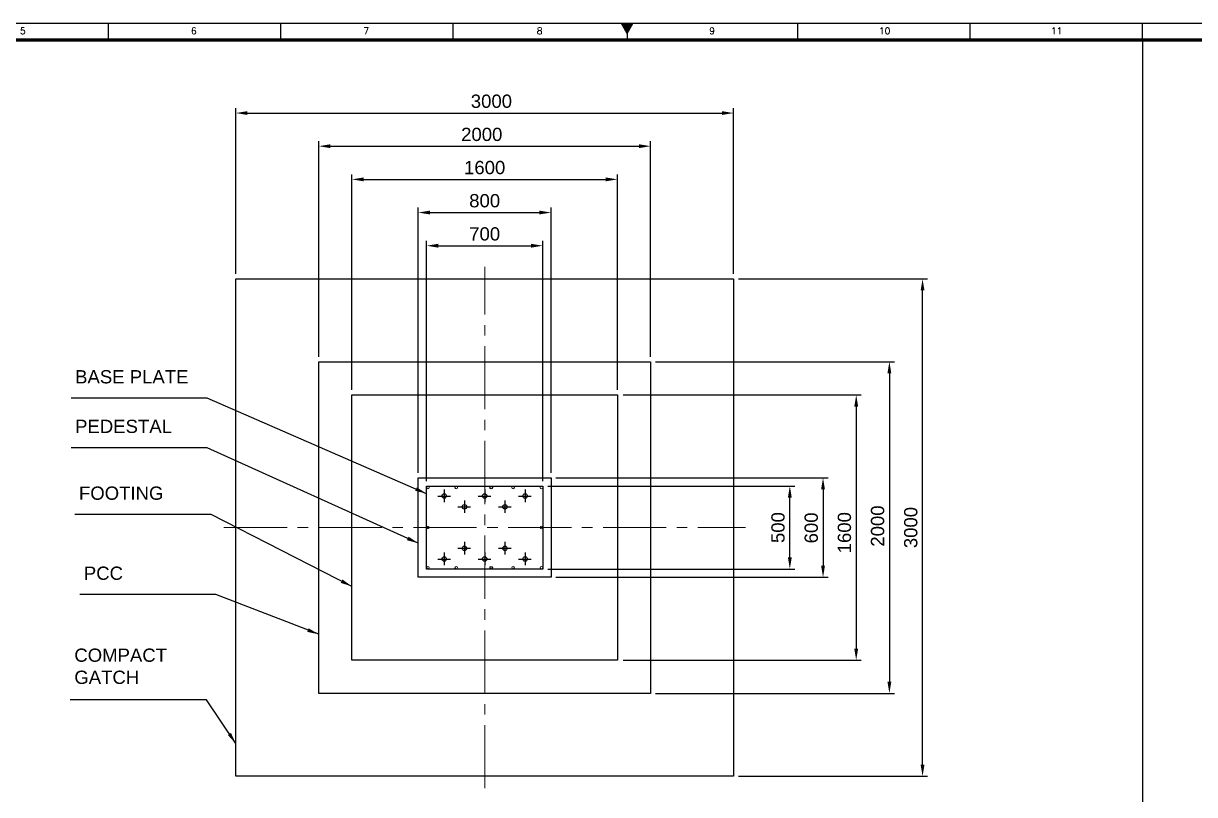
# Model space of a CAD drawing. Header units: millimetres. Extents: x -1055 to 11244, y -20673 to 2560.
# Drawn here: x 1173 to 1526.1, y 1506.3 to 1738.8 of the extents above; entities that cross this region are included whole.
import ezdxf
from ezdxf.enums import TextEntityAlignment as Align

# ---------------------------------------------------------------- set-up
doc = ezdxf.new("R2010")
doc.units = ezdxf.units.MM
doc.linetypes.add('CENTER2', pattern=[28.575, 19.05, -3.175, 3.175, -3.175])
doc.layers.add('BORDER', color=6, linetype='Continuous')
doc.styles.add('ROMANS', font='romans.shx', dxfattribs={"width": 0.8})
doc.styles.get("Standard").update_dxf_attribs({"font": 'arial.ttf'})
doc.dimstyles.new('ISO-25', dxfattribs={"dimtxt": 4, "dimasz": 3.5, "dimexe": 1.5, "dimexo": 1.5, "dimgap": 1.5, "dimtad": 1, "dimtxsty": 'Standard', "dimcen": 0, "dimadec": 0, "dimazin": 0, "dimtfac": 1, "dimtmove": 0, "dimatfit": 3, "dimfxl": 1, "dimarcsym": 0})

# ---------------------------------------------------------------- blocks, each defined once
blk = doc.blocks.new('*D27731')
at = {"color": 0, "lineweight": -2}
for p, q in [((1237.09, 1663.31), (1237.09, 1713.31)), ((1387.09, 1663.31), (1387.09, 1713.31)), ((1240.59, 1711.81), (1383.59, 1711.81))]:
    blk.add_line(p, q, dxfattribs=at)
at = {"color": 0}
for points in [[(1240.59, 1712.39), (1240.59, 1711.23), (1237.09, 1711.81)], [(1383.59, 1711.23), (1383.59, 1712.39), (1387.09, 1711.81)]]:
    blk.add_solid(points, dxfattribs=at)
at = {"layer": 'Defpoints', "color": 0}
for p in [(1387.09, 1711.81), (1237.09, 1661.81), (1387.09, 1661.81)]:
    blk.add_point(p, dxfattribs=at)
at = {"color": 0, "insert": (1314.12, 1715.35), "char_height": 4, "attachment_point": 5}
blk.add_mtext('3000', dxfattribs=at)
blk = doc.blocks.new('*D27732')
at = {"color": 0, "lineweight": -2}
for p, q in [((1363.59, 1636.81), (1435.59, 1636.81)), ((1434.09, 1633.31), (1434.09, 1540.31)), ((1363.59, 1536.81), (1435.59, 1536.81))]:
    blk.add_line(p, q, dxfattribs=at)
at = {"color": 0}
for points in [[(1434.67, 1633.31), (1433.51, 1633.31), (1434.09, 1636.81)], [(1433.51, 1540.31), (1434.67, 1540.31), (1434.09, 1536.81)]]:
    blk.add_solid(points, dxfattribs=at)
at = {"layer": 'Defpoints', "color": 0}
for p in [(1362.09, 1636.81), (1362.09, 1536.81), (1434.09, 1536.81)]:
    blk.add_point(p, dxfattribs=at)
at = {"color": 0, "insert": (1430.55, 1587.27), "char_height": 4, "attachment_point": 5, "rotation": 90}
blk.add_mtext('2000', dxfattribs=at)
blk = doc.blocks.new('*D27733')
at = {"color": 0, "lineweight": -2}
for p, q in [((1353.88, 1626.81), (1425.59, 1626.81)), ((1424.09, 1623.31), (1424.09, 1550.31)), ((1353.88, 1546.81), (1425.59, 1546.81))]:
    blk.add_line(p, q, dxfattribs=at)
at = {"color": 0}
for points in [[(1424.67, 1623.31), (1423.51, 1623.31), (1424.09, 1626.81)], [(1423.51, 1550.31), (1424.67, 1550.31), (1424.09, 1546.81)]]:
    blk.add_solid(points, dxfattribs=at)
at = {"layer": 'Defpoints', "color": 0}
for p in [(1352.38, 1626.81), (1352.38, 1546.81), (1424.09, 1546.81)]:
    blk.add_point(p, dxfattribs=at)
at = {"color": 0, "insert": (1420.55, 1585.26), "char_height": 4, "attachment_point": 5, "rotation": 90}
blk.add_mtext('1600', dxfattribs=at)
blk = doc.blocks.new('*D27734')
at = {"color": 0, "lineweight": -2}
for p, q in [((1262.09, 1638.31), (1262.09, 1703.31)), ((1265.59, 1701.81), (1358.59, 1701.81)), ((1362.09, 1638.31), (1362.09, 1703.31))]:
    blk.add_line(p, q, dxfattribs=at)
at = {"color": 0}
for points in [[(1265.59, 1702.39), (1265.59, 1701.23), (1262.09, 1701.81)], [(1358.59, 1701.23), (1358.59, 1702.39), (1362.09, 1701.81)]]:
    blk.add_solid(points, dxfattribs=at)
at = {"layer": 'Defpoints', "color": 0}
for p in [(1362.09, 1701.81), (1262.09, 1636.81), (1362.09, 1636.81)]:
    blk.add_point(p, dxfattribs=at)
at = {"color": 0, "insert": (1311.21, 1705.35), "char_height": 4, "attachment_point": 5}
blk.add_mtext('2000', dxfattribs=at)
blk = doc.blocks.new('*D27735')
at = {"color": 0, "lineweight": -2}
for p, q in [((1272.09, 1628.31), (1272.09, 1693.31)), ((1275.59, 1691.81), (1348.59, 1691.81)), ((1352.09, 1628.31), (1352.09, 1693.31))]:
    blk.add_line(p, q, dxfattribs=at)
at = {"color": 0}
for points in [[(1275.59, 1692.39), (1275.59, 1691.23), (1272.09, 1691.81)], [(1348.59, 1691.23), (1348.59, 1692.39), (1352.09, 1691.81)]]:
    blk.add_solid(points, dxfattribs=at)
at = {"layer": 'Defpoints', "color": 0}
for p in [(1352.09, 1691.81), (1272.09, 1626.81), (1352.09, 1626.81)]:
    blk.add_point(p, dxfattribs=at)
at = {"color": 0, "insert": (1312.09, 1695.35), "char_height": 4, "attachment_point": 5}
blk.add_mtext('1600', dxfattribs=at)
blk = doc.blocks.new('*D27736')
at = {"color": 0, "lineweight": -2}
for p, q in [((1388.59, 1661.81), (1445.59, 1661.81)), ((1444.09, 1515.31), (1444.09, 1658.31)), ((1388.59, 1511.81), (1445.59, 1511.81))]:
    blk.add_line(p, q, dxfattribs=at)
at = {"color": 0}
for points in [[(1444.67, 1658.31), (1443.51, 1658.31), (1444.09, 1661.81)], [(1443.51, 1515.31), (1444.67, 1515.31), (1444.09, 1511.81)]]:
    blk.add_solid(points, dxfattribs=at)
at = {"layer": 'Defpoints', "color": 0}
for p in [(1387.09, 1661.81), (1444.09, 1661.81), (1387.09, 1511.81)]:
    blk.add_point(p, dxfattribs=at)
at = {"color": 0, "insert": (1440.55, 1586.81), "char_height": 4, "attachment_point": 5, "rotation": 90}
blk.add_mtext('3000', dxfattribs=at)
blk = doc.blocks.new('*D27841')
at = {"color": 0, "lineweight": -2}
for p, q in [((1292.09, 1603.31), (1292.09, 1683.31)), ((1295.59, 1681.81), (1328.59, 1681.81)), ((1332.09, 1603.31), (1332.09, 1683.31))]:
    blk.add_line(p, q, dxfattribs=at)
at = {"color": 0}
for points in [[(1295.59, 1682.39), (1295.59, 1681.23), (1292.09, 1681.81)], [(1328.59, 1681.23), (1328.59, 1682.39), (1332.09, 1681.81)]]:
    blk.add_solid(points, dxfattribs=at)
at = {"layer": 'Defpoints', "color": 0}
for p in [(1332.09, 1681.81), (1292.09, 1601.81), (1332.09, 1601.81)]:
    blk.add_point(p, dxfattribs=at)
at = {"color": 0, "insert": (1312.09, 1685.35), "char_height": 4, "attachment_point": 5}
blk.add_mtext('800', dxfattribs=at)
blk = doc.blocks.new('*D27842')
at = {"color": 0, "lineweight": -2}
for p, q in [((1333.59, 1601.81), (1415.59, 1601.81)), ((1414.09, 1598.31), (1414.09, 1575.31)), ((1333.59, 1571.81), (1415.59, 1571.81))]:
    blk.add_line(p, q, dxfattribs=at)
at = {"color": 0}
for points in [[(1414.67, 1598.31), (1413.51, 1598.31), (1414.09, 1601.81)], [(1413.51, 1575.31), (1414.67, 1575.31), (1414.09, 1571.81)]]:
    blk.add_solid(points, dxfattribs=at)
at = {"layer": 'Defpoints', "color": 0}
for p in [(1332.09, 1601.81), (1332.09, 1571.81), (1414.09, 1571.81)]:
    blk.add_point(p, dxfattribs=at)
at = {"color": 0, "insert": (1410.55, 1586.71), "char_height": 4, "attachment_point": 5, "rotation": 90}
blk.add_mtext('600', dxfattribs=at)
blk = doc.blocks.new('A1B')
at = {"layer": 'BORDER', "color": 1}
for p, q in [((264.19, 585), (264.19, 590)), ((316.12, 585), (316.12, 590)), ((368.06, 585), (368.06, 590)), ((471.94, 585), (471.94, 590)), ((523.88, 585), (523.88, 590)), ((575.81, 585), (575.81, 590))]:
    blk.add_line(p, q, dxfattribs=at)
at = {"layer": 'BORDER'}
for p, q in [((420.5, 587), (418.77, 590)), ((420.5, 590), (420.5, 585)), ((420.5, 587), (422.23, 590)), ((420.5, 588), (420.5, 585))]:
    blk.add_line(p, q, dxfattribs=at)
blk.add_lwpolyline([(837, 3), (837, 590), (3, 590), (3, 3)], close=True, dxfattribs=at)
at = {"layer": 'BORDER', "const_width": 1}
blk.add_lwpolyline([(8, 8), (832, 8), (832, 585), (8, 585)], close=True, dxfattribs=at)
at = {"layer": 'BORDER'}
blk.add_solid([(422.23, 590), (418.77, 590), (420.5, 587)], dxfattribs=at)
at = {"layer": 'BORDER', "color": 1, "style": 'ROMANS'}
for s, p in [('5', (238.32, 586.75)), ('6', (289.89, 586.75)), ('7', (341.88, 586.75)), ('8', (394.13, 586.75)), ('9', (446.1, 586.75)), ('10', (498.13, 586.75)), ('11', (549.97, 586.75))]:
    blk.add_text(s, height=2, dxfattribs=at).set_placement(p, align=Align.CENTER)
blk = doc.blocks.new('*D27846')
at = {"color": 0, "lineweight": -2}
for p, q in [((1294.59, 1600.81), (1294.59, 1673.3)), ((1298.09, 1671.8), (1326.09, 1671.8)), ((1329.59, 1600.81), (1329.59, 1673.3))]:
    blk.add_line(p, q, dxfattribs=at)
at = {"color": 0}
for points in [[(1298.09, 1672.38), (1298.09, 1671.22), (1294.59, 1671.8)], [(1326.09, 1671.22), (1326.09, 1672.38), (1329.59, 1671.8)]]:
    blk.add_solid(points, dxfattribs=at)
at = {"layer": 'Defpoints', "color": 0}
for p in [(1329.59, 1671.8), (1294.59, 1599.31), (1329.59, 1599.31)]:
    blk.add_point(p, dxfattribs=at)
at = {"color": 0, "insert": (1312.09, 1675.34), "char_height": 4, "attachment_point": 5}
blk.add_mtext('700', dxfattribs=at)
blk = doc.blocks.new('*D27847')
at = {"color": 0, "lineweight": -2}
for p, q in [((1331.09, 1599.31), (1405.58, 1599.31)), ((1404.08, 1577.81), (1404.08, 1595.81)), ((1331.09, 1574.31), (1405.58, 1574.31))]:
    blk.add_line(p, q, dxfattribs=at)
at = {"color": 0}
for points in [[(1404.66, 1595.81), (1403.49, 1595.81), (1404.08, 1599.31)], [(1403.49, 1577.81), (1404.66, 1577.81), (1404.08, 1574.31)]]:
    blk.add_solid(points, dxfattribs=at)
at = {"layer": 'Defpoints', "color": 0}
for p in [(1329.59, 1599.31), (1404.08, 1599.31), (1329.59, 1574.31)]:
    blk.add_point(p, dxfattribs=at)
at = {"color": 0, "insert": (1400.53, 1586.81), "char_height": 4, "attachment_point": 5, "rotation": 90}
blk.add_mtext('500', dxfattribs=at)
blk = doc.blocks.new('A$7E971911A913F')
at = {"color": 3, "linetype": 'CENTER2', "ltscale": 0.2}
for p, q in [((1.96, 3.91), (1.96, 0)), ((0, 1.96), (3.91, 1.96))]:
    blk.add_line(p, q, dxfattribs=at)
blk = doc.blocks.new('A$7E971911A2C17B')
blk.add_circle((1.96, 1.96), 0.675)
blk.add_blockref('A$7E971911A913F', (0, 0))

msp = doc.modelspace()

# ---------------------------------------------------------------- linework, layer by layer
msp.add_line((1510.343839, 1733.838959), (1510.343839, 1358.552122))
at = {"color": 3, "linetype": 'CENTER2', "lineweight": 0}
for p, q in [((1312.091218, 1508.183956), (1312.091218, 1665.43623)), ((1233.465081, 1586.810093), (1390.717355, 1586.810093))]:
    msp.add_line(p, q, dxfattribs=at)
at = {"color": 4}
msp.add_lwpolyline([(1387.091218, 1511.810093), (1237.091218, 1511.810093), (1237.091218, 1661.810093), (1387.091218, 1661.810093)], close=True, dxfattribs=at)
at = {"color": 3}
msp.add_lwpolyline([(1262.091218, 1636.810093), (1362.091218, 1636.810093), (1362.091218, 1536.810093), (1262.091218, 1536.810093)], close=True, dxfattribs=at)
at = {"color": 2}
msp.add_lwpolyline([(1352.091218, 1546.810093), (1272.091218, 1546.810093), (1272.091218, 1626.810093), (1352.091218, 1626.810093)], close=True, dxfattribs=at)
at = {"color": 1}
msp.add_lwpolyline([(1332.091218, 1571.810093), (1292.091218, 1571.810093), (1292.091218, 1601.810093), (1332.091218, 1601.810093)], close=True, dxfattribs=at)
at = {"color": 5}
msp.add_lwpolyline([(1329.591218, 1574.310093), (1294.591218, 1574.310093), (1294.591218, 1599.310093), (1329.591218, 1599.310093)], close=True, dxfattribs=at)
at = {"color": 50, "lineweight": 0}
for centre in [(1294.991218, 1598.910093), (1303.541218, 1598.910093), (1294.991218, 1586.810093), (1294.991218, 1586.810093), (1329.191218, 1586.810093), (1329.191218, 1586.810093), (1294.991218, 1574.710093), (1303.541218, 1574.710093), (1329.191218, 1574.710093)]:
    msp.add_circle(centre, 0.4, dxfattribs=at)
at = {"color": 5}
for centre in [(1314.091218, 1598.910093), (1314.091218, 1574.710093)]:
    msp.add_circle(centre, 0.4, dxfattribs=at)
at = {"color": 6, "lineweight": 0}
for centre in [(1320.641218, 1598.910093), (1320.641218, 1574.710093)]:
    msp.add_circle(centre, 0.4, dxfattribs=at)
at = {"color": 50, "lineweight": 0, "extrusion": (0, 0, -1)}
msp.add_circle((-1329.191218, 1598.910093), 0.4, dxfattribs=at)

# ---------------------------------------------------------------- block references
for name, p in [('A1B', (934.531339, 1148.838959)), ('A$7E971911A2C17B', (1297.934687, 1594.353562)), ('A$7E971911A2C17B', (1310.134687, 1594.353562)), ('A$7E971911A2C17B', (1322.334687, 1594.353562)), ('A$7E971911A2C17B', (1304.034687, 1591.103562)), ('A$7E971911A2C17B', (1316.234687, 1591.103562)), ('A$7E971911A2C17B', (1304.032942, 1578.603562)), ('A$7E971911A2C17B', (1316.234687, 1578.603562)), ('A$7E971911A2C17B', (1297.934687, 1575.353562)), ('A$7E971911A2C17B', (1310.134687, 1575.353562)), ('A$7E971911A2C17B', (1322.334687, 1575.353562))]:
    msp.add_blockref(name, p)

# ---------------------------------------------------------------- texts
at = {"char_height": 4, "attachment_point": 1}
for s, insert, width in [('BASE PLATE', (1188.635221, 1634.282724), 132.47948931), ('PEDESTAL', (1188.635221, 1619.335024), 5.77776839), ('FOOTING', (1189.792059, 1599.189021), 5.77776839)]:
    msp.add_mtext(s, dxfattribs=dict(at, insert=insert, width=width))
for s, insert in [('PCC', (1191.265309, 1575.045215)), ('COMPACT \\PGATCH', (1188.396085, 1550.329466))]:
    msp.add_mtext(s, dxfattribs=dict(at, insert=insert))

# ---------------------------------------------------------------- dimensions: what is measured, and where the dimension line sits
for base, p1, p2, picture, middle in [((1387.091218, 1711.810093), (1237.091218, 1661.810093), (1387.091218, 1661.810093), '*D27731', (1314.119998, 1711.810093)), ((1362.091218, 1701.810093), (1262.091218, 1636.810093), (1362.091218, 1636.810093), '*D27734', (1311.2078, 1701.810093)), ((1352.091218, 1691.810093), (1272.091218, 1626.810093), (1352.091218, 1626.810093), '*D27735', (1312.091218, 1691.810093))]:
    dim = msp.add_linear_dim(base=base, p1=p1, p2=p2, dimstyle='ISO-25', override={"dimtxt": 4, "dimlfac": 20})
    dim.commit()
    dim.dimension.update_dxf_attribs({"geometry": picture, "text_midpoint": middle, "dimtype": 160})
for base, p1, p2, picture, middle in [((1332.091218, 1681.810093), (1292.091218, 1601.810093), (1332.091218, 1601.810093), '*D27841', (1312.091218, 1685.352385)), ((1329.591218, 1671.80134), (1294.591218, 1599.310093), (1329.591218, 1599.310093), '*D27846', (1312.091218, 1675.343632))]:
    dim = msp.add_linear_dim(base=base, p1=p1, p2=p2, dimstyle='ISO-25', override={"dimtxt": 4, "dimlfac": 20})
    dim.commit()
    dim.dimension.update_dxf_attribs({"geometry": picture, "text_midpoint": middle})
for base, p1, p2, picture, middle in [((1444.091218, 1661.810093), (1387.091218, 1511.810093), (1387.091218, 1661.810093), '*D27736', (1444.091218, 1586.810093)), ((1434.091218, 1536.810093), (1362.091218, 1636.810093), (1362.091218, 1536.810093), '*D27732', (1434.091218, 1587.269993)), ((1424.091218, 1546.810093), (1352.381198, 1626.810093), (1352.381198, 1546.810093), '*D27733', (1424.091218, 1585.255067)), ((1414.091218, 1571.810093), (1332.091218, 1601.810093), (1332.091218, 1571.810093), '*D27842', (1414.091218, 1586.707913))]:
    dim = msp.add_linear_dim(base=base, p1=p1, p2=p2, angle=90, dimstyle='ISO-25', override={"dimtxt": 4, "dimlfac": 20})
    dim.commit()
    dim.dimension.update_dxf_attribs({"geometry": picture, "text_midpoint": middle, "dimtype": 160})
dim = msp.add_linear_dim(base=(1404.075683, 1599.310093), p1=(1329.591218, 1574.310093), p2=(1329.591218, 1599.310093), angle=90, dimstyle='ISO-25', override={"dimtxt": 4, "dimlfac": 20})
dim.commit()
dim.dimension.update_dxf_attribs({"geometry": '*D27847', "text_midpoint": (1400.533391, 1586.810093)})

# ---------------------------------------------------------------- leaders
for points in [[(1294.591218, 1597.028885), (1228.452812, 1625.840795), (1187.428166, 1625.840795)], [(1292.091218, 1582.081185), (1228.452812, 1610.893094), (1187.428166, 1610.893094)], [(1272.091218, 1569.052836), (1229.60965, 1590.747091), (1188.585004, 1590.747091)], [(1262.091218, 1554.627251), (1231.0829, 1566.603285), (1190.058254, 1566.603285)], [(1237.091218, 1521.656427), (1228.213677, 1534.867587), (1187.18903, 1534.867587)]]:
    msp.add_leader(points, dimstyle='ISO-25', override={"dimgap": 1.5, "dimtad": 0})

doc.saveas('drawing.dxf')
